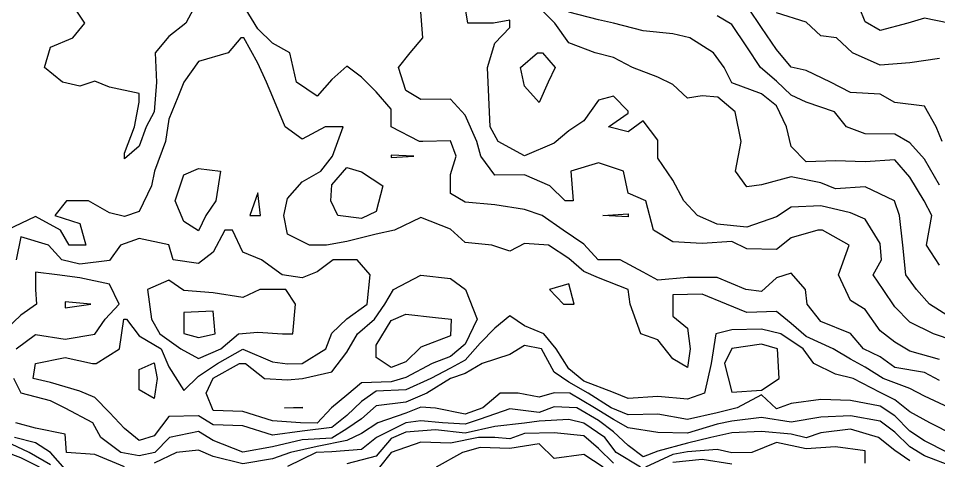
# Model space of a CAD drawing. Header units: metres. Extents: x -40 to 16440, y -40 to 16680.
# Drawn here: x 8948 to 13916, y 10515 to 12906 of the extents above; entities that cross this region are included whole.
import ezdxf

# ---------------------------------------------------------------- set-up
doc = ezdxf.new("R2010")
doc.units = ezdxf.units.M
doc.layers.add('CURVAS_INTERMEDIARIAS_50M', color=8, linetype='CONTINUOUS')
doc.layers.add('CURVAS_MESTRAS_250M', color=1, linetype='CONTINUOUS')

msp = doc.modelspace()

# ---------------------------------------------------------------- linework, layer by layer
at = {"layer": 'CURVAS_INTERMEDIARIAS_50M'}
for points in [[(14800, 12930.61), (14675.69, 12880), (14560, 12818.61), (14480, 12790.06), (14320, 12772.95), (14160, 12795.92), (14080, 12851.35), (13971.76, 12880), (13840, 12906.24), (13748.8, 12880), (13600, 12840.67), (13520, 12887.66), (13458.09, 13040)], [(9920, 13009.69), (9851.79, 12880), (9760, 12807.56), (9685.72, 12720), (9693.82, 12560), (9681.21, 12400), (9637.58, 12320), (9600, 12215.69), (9520, 12145.98), (9520, 12177.04), (9574.33, 12320), (9600, 12453.09), (9600, 12498.82), (9440, 12533.69), (9360, 12567.08), (9280, 12539.59), (9185.19, 12560), (9087.85, 12640), (9120, 12749.89), (9240.56, 12800), (9305.4, 12880), (9251.74, 12960)], [(14000, 11162.71), (13888.23, 11200), (13760, 11263.01), (13680, 11346.79), (13615.63, 11440), (13561.92, 11520), (13607.98, 11600), (13600, 11688.58), (13520, 11819.53), (13440, 11855.27), (13280, 11891.91), (13120, 11885.58), (13040, 11833.55), (12880, 11776.98), (12720, 11793.09), (12613.74, 11840), (12539.46, 11920), (12480, 12031.59), (12400, 12149.25), (12400, 12210.17), (12400, 12246.79), (12320, 12351.04), (12240, 12292.4), (12133, 12320), (12240, 12392.45), (12240, 12404.75), (12160, 12484.44), (12080, 12464.05), (12000, 12351.74), (11920, 12298.36), (11840, 12230.98), (11680, 12163.38), (11537.17, 12240), (11495.45, 12320), (11488.15, 12480), (11480.99, 12640), (11520, 12772.36), (11600, 12856.77), (11600, 12895.12), (11512.77, 12880), (11374.89, 12880), (11360, 12967.68)], [(13920, 10949.05), (13840, 10991.57), (13680, 11018.04), (13600, 11076.3), (13510.49, 11120), (13440, 11202.21), (13280, 11266.95), (13206.42, 11360), (13196.4, 11440), (13120, 11528.28), (13040, 11503.72), (12960, 11428.62), (12875.85, 11440), (12720, 11504.93), (12560, 11505.03), (12400, 11490.68), (12320, 11533.08), (12196.09, 11600), (12084.74, 11600), (12078.07, 11600), (12000, 11685.04), (11888.85, 11760), (11775.96, 11840), (11680, 11872.81), (11520, 11898.27), (11360, 11911.69), (11280, 11959.46), (11280, 12062.02), (11310.21, 12160), (11280, 12242.86), (11130.62, 12240), (11113.38, 12240), (10960, 12319.63), (10960, 12322.43), (10960, 12414.68), (10880, 12507.98), (10800, 12587.51), (10720, 12647.88), (10640, 12574.49), (10560, 12484.55), (10449.39, 12560), (10412.26, 12720), (10320, 12772.2), (10240, 12849.71), (10172.43, 12960)], [(13920, 11062.09), (13760, 11106.79), (13680, 11155.82), (13600, 11216.11), (13520, 11331.68), (13440, 11381.45), (13376.16, 11520), (13432.56, 11680), (13289.13, 11760), (13263.73, 11760), (13120, 11719.97), (13040, 11655.58), (12880, 11660.41), (12800, 11699.09), (12640, 11688.18), (12480, 11698), (12377.05, 11760), (12334.75, 11920), (12240, 11960.96), (12214.38, 12080), (12080, 12125.58), (11929.84, 12080), (11942.66, 11920), (11899.11, 11920), (11815.97, 12000), (11680, 12059.62), (11520, 12058.45), (11443.51, 12160), (11422.44, 12240), (11360, 12382.68), (11280, 12469.19), (11120, 12466.26), (11040, 12515.18), (11000.03, 12640), (11063.14, 12720), (11131.78, 12800), (11120, 12941.45)], [(13993.72, 11280), (13866.26, 11360), (13796.56, 11440), (13738.76, 11520), (13723.13, 11680), (13703.93, 11840), (13676.88, 11920), (13520, 11995.76), (13360, 11983.7), (13280, 12017.57), (13120, 12049.1), (12960, 12006.69), (12880, 11995.66), (12819.15, 12080), (12850.02, 12240), (12818.01, 12400), (12724.62, 12480), (12640, 12486.61), (12560, 12474.07), (12480, 12547.55), (12400, 12588.12), (12263.56, 12640), (12160, 12693.3), (12061.04, 12720), (11920, 12772.72), (11843.29, 12880), (11762.82, 12960)], [(13920, 12003.4), (13840, 12143.8), (13760, 12233.03), (13680, 12279.98), (13520, 12281.12), (13419.35, 12320), (13353.1, 12400), (13200, 12452.72), (13120, 12490.45), (13040, 12566.08), (12954.27, 12640), (12880, 12752.27), (12800, 12872.47), (12720, 12918.62)], [(13934.51, 12240), (13901.87, 12320), (13840, 12431.34), (13680, 12450.66), (13600, 12496.54), (13440, 12505.71), (13331.31, 12560), (13200, 12624.37), (13120, 12642.23), (13040, 12736.76), (12960, 12856.06), (12890.14, 12960)], [(13920, 12688.02), (13760, 12665.39), (13600, 12652.42), (13451.42, 12720), (13364.34, 12800), (13280, 12810.98), (13200, 12885.84), (13040, 12936.31)], [(14000, 10652.29), (13868.78, 10720), (13760, 10778.61), (13680, 10843.2), (13600, 10884.18), (13453.71, 10960), (13360, 10982.6), (13241.34, 11040), (13184.21, 11120), (13064.63, 11200), (12960, 11226.16), (12800, 11222.87), (12713.28, 11200), (12687.15, 11040), (12651.43, 10880), (12560, 10847.9), (12400, 10861.5), (12240, 10850.76), (12160, 10883.97), (12000, 10944.79), (11920, 11011.88), (11850.83, 11120), (11784.56, 11200), (11680, 11242.87), (11600, 11297.64), (11520, 11231.31), (11440, 11150.89), (11360, 11058.89), (11280, 11015.75), (11174.84, 10960), (11040, 10898.44), (10880, 10890), (10800, 10834.71), (10720, 10759.59), (10640, 10694.05), (10480, 10673.99), (10320, 10653.34), (10160, 10703.64), (10000, 10709.54), (9920, 10756.46), (9760, 10754.41), (9680, 10648.68), (9600, 10624.67), (9520, 10688.72), (9440, 10775.72), (9360, 10856.51), (9280, 10890.01), (9120, 10937.47), (9027.93, 10960), (9040, 11040.2), (9200, 11072.16), (9348.47, 11040), (9367.56, 11040), (9492.72, 11120), (9517.34, 11280), (9530.62, 11280), (9600, 11189.45), (9717.5, 11120), (9760, 11021.83), (9840, 10893.67), (9920, 10972.49), (10022.36, 11040), (10160, 11116.85), (10320, 11049.86), (10400, 11037.82), (10480, 11040.93), (10606.63, 11120), (10640, 11204.62), (10720, 11281.37), (10829.79, 11360), (10845.87, 11520), (10776.81, 11600), (10647.73, 11600), (10560, 11535.17), (10480, 11503.13), (10372.36, 11520), (10260.81, 11600), (10160, 11642.17), (10104.03, 11760), (10061.31, 11760), (10000, 11642.17), (9920, 11579.91), (9782.75, 11600), (9760, 11681.41), (9600, 11716.14), (9498.65, 11680), (9440, 11596.57), (9280, 11576.35), (9182.19, 11600), (9109.64, 11680), (8960, 11725.58), (8935.57, 11600)], [(8936.07, 11120), (9040, 11196.13), (9200, 11171.89), (9360, 11197.83), (9416.8, 11280), (9492.37, 11360), (9440, 11468.34), (9280, 11503.28), (9156.14, 11520), (9040, 11533.27), (9039.38, 11440), (9046.04, 11360), (8960, 11301.04), (8880, 11223.87)], [(13964.26, 10560), (13840, 10622.34), (13760, 10674.49), (13680, 10757.03), (13600, 10809.48), (13440, 10840.36), (13280, 10846.08), (13120, 10824.35), (13040, 10795.73), (12960, 10870.18), (12828.16, 10800), (12720, 10773.03), (12560, 10737.84), (12400, 10766.36), (12240, 10762.1), (12147.81, 10800), (12022.97, 10880), (11920, 10939.18), (11840, 10992.89), (11772.44, 11120), (11680, 11137.56), (11600, 11088.77), (11451.46, 11040), (11360, 10986.71), (11279.71, 10960), (11153.56, 10880), (11040, 10831.76), (10880, 10810.6), (10800, 10740.86), (10720, 10686.87), (10640, 10635.98), (10480, 10627.77), (10320, 10590.29), (10160, 10561.02), (10000, 10624.82), (9920, 10671.94), (9763.29, 10640), (9684.6, 10560), (9600, 10540.82), (9501.48, 10560), (9393.21, 10640), (9349.97, 10720), (9200, 10799.64), (9120, 10839.21), (8961.69, 10880), (8923.64, 10960)], [(14000, 10480.23), (13840, 10541.66), (13760, 10589.6), (13680, 10669.47), (13600, 10729.09), (13440, 10756.75), (13280, 10749.66), (13120, 10723.77), (12960, 10748.77), (12800, 10729.33), (12720, 10711.46), (12560, 10663.8), (12400, 10667.01), (12240, 10692.09), (12160, 10737.25), (12057.69, 10800), (11924.37, 10880), (11840, 10881.25), (11760, 10858.91), (11645.46, 10880), (11548.88, 10880), (11455.13, 10800), (11360, 10765.74), (11200, 10798.27), (11120, 10803.58), (11040, 10771.93), (10888.76, 10720), (10800, 10662.39), (10720, 10624.26), (10560, 10591.25), (10415.75, 10560), (10320, 10524.43), (10160, 10497.59), (10000, 10537.34), (9920, 10572.37), (9800.89, 10560), (9680, 10501.79)], [(13760, 10514.59), (13680, 10569.26), (13591.65, 10640), (13440, 10685.91), (13280, 10665.37), (13200, 10639.29), (13120, 10659), (12960, 10673.34), (12800, 10665.86), (12686.24, 10640), (12560, 10609.85), (12400, 10566.22), (12320, 10535), (12240, 10596.25), (12160, 10670.93), (12080, 10731.19), (11963.22, 10800), (11840, 10805.36), (11760, 10775.85), (11600, 10795.5), (11440, 10739.99), (11360, 10711.63), (11237.21, 10720), (11120, 10730.73), (11040, 10718.67), (10880.68, 10640), (10800, 10576.09), (10640, 10562.5), (10555.45, 10560), (10400, 10483.59)], [(9520, 10482.1), (9360, 10548.8), (9207.43, 10560), (9200, 10657.81), (9040, 10690.57), (8934.36, 10720)], [(9200, 10469.09), (9120, 10558.38), (9040, 10610.49), (8926.47, 10640)], [(12160, 10501.15), (12080, 10580.11), (12000, 10649.78), (11840, 10665.8), (11680, 10662.42), (11600, 10633.59), (11520, 10640.52), (11432.24, 10640), (11280, 10608.73), (11120, 10615.59), (10960.58, 10560), (10897.15, 10480)], [(12104.61, 10480), (12000, 10549.2), (11840, 10527.37), (11760, 10606.58), (11600, 10581.41), (11440, 10585.52), (11344.57, 10560), (11202.9, 10480)], [(9060.96, 10480), (8960, 10529.42), (8880, 10560.8)], [(12800, 10496.76), (12640, 10521.49), (12480, 10504.5)]]:
    msp.add_lwpolyline(points, dxfattribs=at)
for points in [[(11760, 12450.53), (11680, 12539.5), (11658.91, 12640), (11750.05, 12720), (11776.5, 12720), (11844.69, 12640), (11806.9, 12560), (11760, 12450.53)], [(10800, 11823.27), (10671.38, 11840), (10633.75, 11920), (10640, 12005.67), (10720, 12098.89), (10800, 12075.3), (10915.98, 12000), (10880, 11862.36), (10800, 11823.27)], [(10255.54, 11840), (10240, 11962.33), (10197.25, 11840), (10255.54, 11840)], [(12240, 11832.55), (12102.61, 11840), (12240, 11849.43), (12240, 11832.55)], [(10041.2, 11120), (10136.13, 11200), (10240, 11209.6), (10373.06, 11200), (10428.38, 11200), (10443.35, 11360), (10392.09, 11440), (10250.53, 11440), (10160, 11397.74), (10000, 11421.4), (9840, 11435.4), (9760, 11491.47), (9644.32, 11440), (9665.73, 11280), (9710.35, 11200), (9824.16, 11120), (9920, 11066.32), (10041.2, 11120)], [(11948.99, 11360), (11920, 11471.54), (11814.43, 11440), (11889.73, 11360), (11948.99, 11360)], [(9337.77, 11360), (9200, 11373.75), (9200, 11340.76), (9337.77, 11360)], [(10010.42, 11200), (10000, 11322.36), (9840, 11315.47), (9840, 11203.05), (9920, 11180.17), (10010.42, 11200)], [(10960, 11017.94), (10880, 11073.46), (10880, 11139.22), (10960, 11271.93), (11040, 11306.52), (11200, 11288.19), (11283.56, 11280), (11280, 11189.19), (11120, 11128.46), (11040, 11049.27), (10960, 11017.94)], [(13055.41, 10960), (13045.64, 11120), (12960, 11143.92), (12800, 11122.1), (12759.56, 11040), (12800, 10885.93), (12960, 10896.85), (13055.41, 10960)], [(10480, 10798.98), (10384.38, 10800), (10480, 10804.19), (10480, 10798.98)]]:
    msp.add_lwpolyline(points, close=True, dxfattribs=at)
at = {"layer": 'CURVAS_MESTRAS_250M'}
for points in [[(13920, 11571.12), (13850.37, 11680), (13879.62, 11840), (13837.25, 11920), (13760, 12046.63), (13680, 12140.81), (13520, 12130.12), (13360, 12134.8), (13200, 12130.85), (13120, 12212.59), (13093.88, 12320), (13040, 12432.47), (12960, 12498.13), (12800, 12556.98), (12758.24, 12640), (12700.9, 12720), (12572.43, 12800), (12480, 12822.35), (12320, 12837.85), (12160, 12879.4), (12080, 12896.84), (11920, 12938.48)], [(13974.76, 10800), (13840, 10863.05), (13760, 10905.12), (13616.88, 10960), (13520, 11020.69), (13440, 11064.07), (13346.39, 11120), (13200, 11185.72), (13120, 11257.18), (13040, 11321.32), (12880, 11315.1), (12770.92, 11360), (12640, 11414.17), (12480, 11411.12), (12480, 11295.37), (12560, 11232), (12575.34, 11120), (12560, 11018.46), (12480, 11064.91), (12400, 11167.73), (12308.32, 11200), (12250.78, 11360), (12240, 11440.6), (12080, 11502.76), (12000, 11537.26), (11920, 11607.23), (11809.38, 11680), (11680, 11688.68), (11600, 11647.35), (11504.16, 11680), (11360, 11693.7), (11280, 11766.09), (11120, 11829.42), (10977.26, 11760), (10880, 11738.82), (10720, 11700.45), (10611.07, 11680), (10519.48, 11680), (10400, 11739.81), (10381.01, 11840), (10400, 11931.61), (10480, 12022.75), (10581.1, 12080), (10643.96, 12160), (10701.63, 12320), (10603.1, 12320), (10480, 12253.6), (10387, 12320), (10321.99, 12480), (10286.88, 12560), (10240, 12662.72), (10165.04, 12800), (10148.31, 12800), (10079.57, 12720), (9920, 12673.23), (9840, 12561.12), (9808.87, 12480), (9760, 12360.98), (9740.96, 12240), (9683.21, 12080), (9666.86, 12000), (9600, 11861.82), (9520, 11835.31), (9440, 11854.44), (9325.72, 11920), (9207.26, 11920), (9143.72, 11840), (9280, 11797.45), (9312.24, 11680), (9221.06, 11680), (9174.91, 11760), (9040, 11834.05), (8884.84, 11760)], [(12306.9, 10480), (12175.23, 10560), (12114.18, 10640), (12000, 10718.38), (11920, 10736.81), (11760, 10728.66), (11680, 10718.07), (11520, 10698.93), (11360, 10664.51), (11200, 10680.83), (11040, 10668.71), (10960, 10635.43), (10880, 10538.63), (10720, 10497.34)], [(9120, 10492.94), (9006.04, 10560), (8880, 10617.74)], [(13520, 10500.91), (13520, 10568.58), (13360, 10589.28), (13200, 10579.3), (13040, 10612.94), (12906.86, 10560), (12800, 10556.51), (12720, 10576.08), (12560, 10562.64), (12480, 10547.92), (12332.63, 10480)]]:
    msp.add_lwpolyline(points, dxfattribs=at)
for points in [[(11081.7, 12160), (10960, 12165.42), (10960, 12153.49), (11081.7, 12160)], [(9920, 11758.13), (9840, 11806.92), (9794, 11920), (9840, 12059.99), (9920, 12093.64), (10039.44, 12080), (10012.88, 11920), (9959.79, 11840), (9920, 11758.13)], [(10560, 10717.31), (10470.49, 10720), (10320, 10730.87), (10160, 10780.83), (10000, 10787), (9961.08, 10880), (10000, 10960.66), (10141.78, 11040), (10173.15, 11040), (10276.5, 10960), (10400, 10951.18), (10481.88, 10960), (10640, 10994.79), (10720, 11101.62), (10779.01, 11200), (10869.43, 11280), (10925.99, 11360), (10973.63, 11440), (11120, 11517.23), (11280, 11499.44), (11361.59, 11440), (11425.2, 11280), (11360, 11143.79), (11280, 11077.99), (11181.07, 11040), (11040, 10965.2), (10960, 10940.77), (10800, 10935.07), (10720, 10868.64), (10638.05, 10800), (10560, 10717.31)], [(9680, 10851.61), (9600, 10897.18), (9600, 11008.04), (9680, 11043.98), (9696.23, 10960), (9680, 10851.61)]]:
    msp.add_lwpolyline(points, close=True, dxfattribs=at)

doc.saveas('drawing.dxf')
